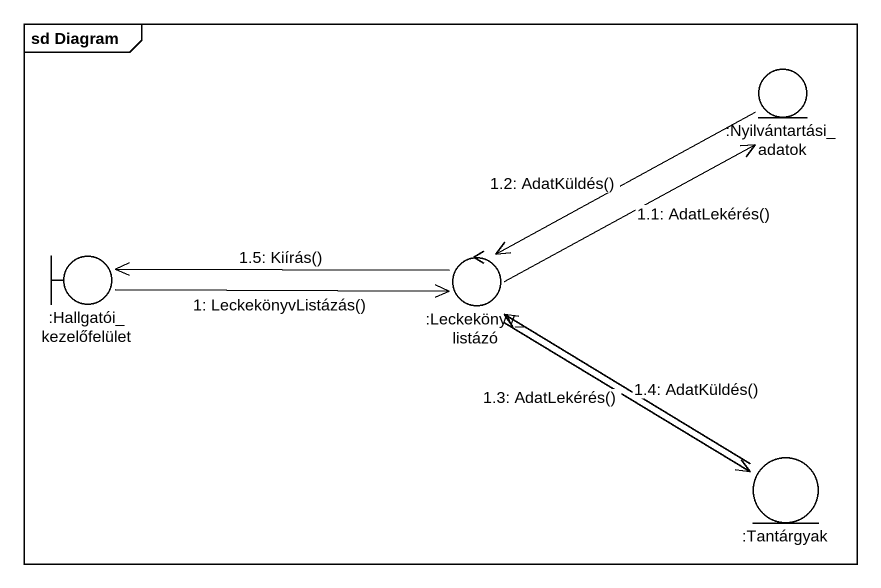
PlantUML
@startuml
mainframe sd Diagram
entity ":Nyilvántartási_adatok" as Nyilvántartási_adatok
boundary ":Hallgatói_kezelőfelület" as Hallgatói_kezelőfelület
control ":Leckekönyv_listázó" as Leckekönyv_listázó
entity ":Tantárgyak" as Tantárgyak
Hallgatói_kezelőfelület -right-> Leckekönyv_listázó : 1: LeckekönyvListázás()
Leckekönyv_listázó -up-> Nyilvántartási_adatok : 1.1: AdatLekérés()
Nyilvántartási_adatok --> Leckekönyv_listázó : 1.2: AdatKüldés()
Leckekönyv_listázó --> Tantárgyak : 1.3: AdatLekérés()
Tantárgyak -up-> Leckekönyv_listázó : 1.4: AdatKüldés()
Leckekönyv_listázó -left-> Hallgatói_kezelőfelület : 1.5: Kiírás()
@enduml
